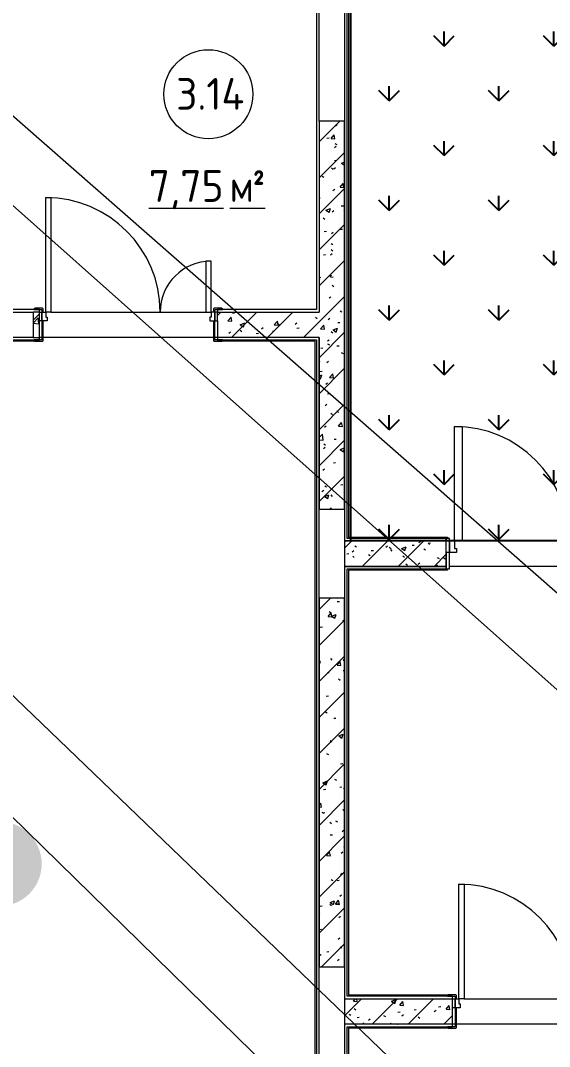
# Model space of a CAD drawing. Header units: millimetres. Extents: x -584918 to 2941280, y 3000189 to 4229862.
# Drawn here: x 202286 to 206446, y 4010467 to 4018534 of the extents above; entities that cross this region are included whole.
import ezdxf

# ---------------------------------------------------------------- set-up
doc = ezdxf.new("R2010")
doc.units = ezdxf.units.MM
doc.linetypes.add('ASVP_Невидимые', pattern=[5, 3, -2])
for name, color, linetype, lineweight in [('Двери', 7, 'Continuous', 0), ('Марки помещений', 7, 'Continuous', 0), ('Обобщенные модели', 7, 'Continuous', 0), ('Перекрытие', 7, 'Continuous', 0), ('Стены внутренние', 7, 'Continuous', 0), ('Стены несущие', 7, 'Continuous', 0), ('Стены отделка', 7, 'Continuous', 0), ('экспертиза ДУ', 1, 'Continuous', 0), ('экспертиза ДУ пояснения', 6, 'Continuous', 0), ('экспертиза условные обозначения', 1, 'Continuous', 0)]:
    doc.layers.add(name, color=color, linetype=linetype, lineweight=lineweight)
doc.styles.add('GOST Common_2', font='', dxfattribs={"height": 500})
doc.styles.add('GOST Common_3', font='', dxfattribs={"width": 0.9, "height": 500})
doc.styles.get('GOST Common_2').set_extended_font_data('GOST Common')
doc.styles.get('GOST Common_3').set_extended_font_data('GOST Common')
pattern_1 = [(45, (188753.27, 4005092.92), (-141.4214, 141.4214), [])]
pattern_2 = [(50, (188753.27, 4005092.92), (364.368, -31.8783), [38.1, -419.1]), (355, (188753.27, 4005092.9), (-70.486, 382.113), [30.48, -335.28]), (100.451, (188783.63, 4005090.26), (293.885, 350.2334), [32.38, -356.18]), (46.184, (188753.27, 4005194.5), (542.1585, -84.086), [57.15, -628.65]), (96.636, (188798.45, 4005187.5), (474.805, 494.855), [48.57, -534.27]), (351.184, (188753.27, 4005194.5), (474.81, 494.85), [45.72, -502.92]), (21, (188804.07, 4005169.12), (303.2285, -204.5305), [38.1, -419.1]), (326, (188804.07, 4005169.1), (123.604, 368.376), [30.48, -335.28]), (71.451, (188829.33, 4005152.07), (426.834, 163.843), [32.38, -356.18]), (37.5, (188753.27, 4005092.92), (6.17665, 169.11015), [16.764, -314.452, 16.764, -323.596, -336.55]), (37.5, (188753.27, 4005092.92), (6.17665, 169.11015), [-671.576, 16.764, -319.786]), (7.5, (188753.27, 4005092.92), (133.6389, 200.3615), [16.764, -177.292, 16.764, -306.832, -128.27]), (7.5, (188753.27, 4005092.92), (133.6389, 200.3615), [-517.652, 16.764, -111.506]), (327.5, (188639.98, 4005092.92), (271.1818, -11.4584), [16.764, -110.236, 16.764, -379.476, -525.78]), (327.5, (188639.98, 4005092.92), (271.1818, -11.4584), [-523.24, 16.764, -509.016]), (317.5, (188589.18, 4005092.92), (296.2585, 50.8528), [16.764, -148.336, 16.764, -246.38, -373.38]), (317.5, (188589.18, 4005092.92), (296.2585, 50.8528), [-428.244, 16.764, -356.616])]

# ---------------------------------------------------------------- blocks, each defined once
blk = doc.blocks.new('ASVP_ДверьДеревянная_2 полотна - Межкомнатная 1300х2000h_полотна_ Г Пр _1220 в свету_-7189934-АР Этаж 03')
at = {"layer": 'Двери', "lineweight": 18}
for p, q in [((-650, 1000), (-610, 1000)), ((-650, 100), (-650, 1000)), ((-610, 1000), (-610, 100)), ((650, 500), (610, 500)), ((610, 500), (610, 100)), ((650, 100), (650, 500)), ((-680, 100), (-650, 100)), ((-680, 30), (-680, 100)), ((-610, 100), (-650, 100)), ((-650, 100), (-650, 60)), ((610, 100), (650, 100)), ((680, 100), (650, 100)), ((650, 100), (650, 60)), ((680, 30), (680, 100)), ((-640, 30), (-680, 30)), ((-650, 60), (-640, 60)), ((-640, 60), (-640, 30)), ((650, 60), (640, 60)), ((640, 60), (640, 30)), ((640, 30), (680, 30))]:
    blk.add_line(p, q, dxfattribs=at)
at = {"layer": 'Двери', "linetype": 'ASVP_Невидимые', "lineweight": 18}
for p, q in [((-700, 100), (-680, 100)), ((-700, 30), (-700, 100)), ((-680, 100), (-680, 30)), ((700, 100), (680, 100)), ((680, 100), (680, 30)), ((700, 30), (700, 100)), ((-680, 30), (-700, 30)), ((680, 30), (700, 30))]:
    blk.add_line(p, q, dxfattribs=at)
at = {"layer": 'Двери'}
for centre, radius, start, end in [((-650, 100), 900, 360, 90), ((650, 100), 400, 90, 180)]:
    blk.add_arc(centre, radius, start, end, dxfattribs=at)
blk = doc.blocks.new('ASVP_НАЛИЧНИК МДФ_Двери - Наличник дверной МДФ-V12-АР Этаж 03')
at = {"layer": 'Обобщенные модели'}
for p, q in [((-680, 150), (-680, -1)), ((-670, -5), (-670, 150)), ((670, 150), (670, -5)), ((680, -1), (680, 150)), ((-681, 0), (-740, 0)), ((-740, 0), (-740, -5)), ((-681, -1), (-681, 0)), ((740, 0), (681, 0)), ((681, 0), (681, -1)), ((740, -5), (740, 0)), ((-735, -10), (-675, -10)), ((-680, -1), (-681, -1)), ((675, -10), (735, -10)), ((681, -1), (680, -1))]:
    blk.add_line(p, q, dxfattribs=at)
for centre, start, end in [((-735, -5), 180, 270), ((-675, -5), 270, 360), ((675, -5), 180, 270), ((735, -5), 270, 360)]:
    blk.add_arc(centre, 5, start, end, dxfattribs=at)
blk = doc.blocks.new('ASVP_НАЛИЧНИК МДФ_Двери - Наличник дверной МДФ-V13-АР Этаж 03')
at = {"layer": 'Обобщенные модели'}
for p, q in [((-681, 0), (-740, 0)), ((-740, 0), (-740, -5)), ((-681, -1), (-681, 0)), ((-680, 20), (-680, -1)), ((-670, -5), (-670, 20)), ((670, 20), (670, -5)), ((680, -1), (680, 20)), ((740, 0), (681, 0)), ((681, 0), (681, -1)), ((740, -5), (740, 0)), ((-735, -10), (-675, -10)), ((-680, -1), (-681, -1)), ((675, -10), (735, -10)), ((681, -1), (680, -1))]:
    blk.add_line(p, q, dxfattribs=at)
for centre, start, end in [((-735, -5), 180, 270), ((-675, -5), 270, 360), ((675, -5), 180, 270), ((735, -5), 270, 360)]:
    blk.add_arc(centre, 5, start, end, dxfattribs=at)
blk = doc.blocks.new('ASVP_ДверьПротивопожарнаяСтальная_2 полотна - EI15 1370х2000h_полотна_ Г Пр _1250 в свету_-7407274-АР Этаж 03')
at = {"layer": 'Двери', "lineweight": 18}
for p, q in [((-685, 1000), (-625, 1000)), ((-685, 100), (-685, 1000)), ((-625, 1000), (-625, 100)), ((685, 570), (625, 570)), ((625, 570), (625, 100)), ((685, 100), (685, 570)), ((-725, 100), (-685, 100)), ((-725, 10), (-725, 100)), ((-625, 100), (-685, 100)), ((-685, 100), (-685, 40)), ((625, 100), (685, 100)), ((725, 100), (685, 100)), ((685, 100), (685, 40)), ((725, 10), (725, 100)), ((-670, 10), (-725, 10)), ((-685, 40), (-670, 40)), ((-670, 40), (-670, 10)), ((685, 40), (670, 40)), ((670, 40), (670, 10)), ((670, 10), (725, 10))]:
    blk.add_line(p, q, dxfattribs=at)
at = {"layer": 'Двери', "linetype": 'ASVP_Невидимые', "lineweight": 18}
for p, q in [((-750, 100), (-725, 100)), ((-750, 10), (-750, 100)), ((-725, 100), (-725, 10)), ((750, 100), (725, 100)), ((725, 100), (725, 10)), ((750, 10), (750, 100)), ((-725, 10), (-750, 10)), ((725, 10), (750, 10))]:
    blk.add_line(p, q, dxfattribs=at)
at = {"layer": 'Двери'}
for centre, radius, start, end in [((-685, 100), 900, 360, 90), ((685, 100), 470, 90, 180)]:
    blk.add_arc(centre, radius, start, end, dxfattribs=at)
blk = doc.blocks.new('ASVP_НАЛИЧНИК МДФ_Двери - Наличник дверной МДФ-7405303-АР Этаж 03')
at = {"layer": 'Обобщенные модели'}
for p, q in [((-680, 150), (-680, -1)), ((-670, -5), (-670, 150)), ((670, 150), (670, -5)), ((680, -1), (680, 150)), ((-681, 0), (-740, 0)), ((-740, 0), (-740, -5)), ((-681, -1), (-681, 0)), ((740, 0), (681, 0)), ((681, 0), (681, -1)), ((740, -5), (740, 0)), ((-735, -10), (-675, -10)), ((-680, -1), (-681, -1)), ((675, -10), (735, -10)), ((681, -1), (680, -1))]:
    blk.add_line(p, q, dxfattribs=at)
for centre, start, end in [((-735, -5), 180, 270), ((-675, -5), 270, 360), ((675, -5), 180, 270), ((735, -5), 270, 360)]:
    blk.add_arc(centre, 5, start, end, dxfattribs=at)
blk = doc.blocks.new('ASVP_НАЛИЧНИК МДФ_Двери - Наличник дверной МДФ-7488626-АР Этаж 03')
at = {"layer": 'Обобщенные модели'}
for p, q in [((-681, 0), (-740, 0)), ((-740, 0), (-740, -5)), ((-681, -1), (-681, 0)), ((-680, 20), (-680, -1)), ((-670, -5), (-670, 20)), ((670, 20), (670, -5)), ((680, -1), (680, 20)), ((740, 0), (681, 0)), ((681, 0), (681, -1)), ((740, -5), (740, 0)), ((-735, -10), (-675, -10)), ((-680, -1), (-681, -1)), ((675, -10), (735, -10)), ((681, -1), (680, -1))]:
    blk.add_line(p, q, dxfattribs=at)
for centre, start, end in [((-735, -5), 180, 270), ((-675, -5), 270, 360), ((675, -5), 180, 270), ((735, -5), 270, 360)]:
    blk.add_arc(centre, 5, start, end, dxfattribs=at)
blk = doc.blocks.new('ASVP_ОТКОС_Оштукатуривание дверного откоса - Оштукатуривание дверного откоса-5741163-АР Этаж 03')
at = {"layer": 'Обобщенные модели'}
for p, q in [((-750, 130), (-750, 0)), ((-725, 0), (-725, 130)), ((725, 130), (725, 0)), ((750, 0), (750, 130)), ((-750, 0), (-725, 0)), ((725, 0), (750, 0))]:
    blk.add_line(p, q, dxfattribs=at)
blk = doc.blocks.new('ASVP_ОТКОС_Оштукатуривание дверного откоса - Оштукатуривание дверного откоса-5741164-АР Этаж 03')
at = {"layer": 'Обобщенные модели'}
for p, q in [((-750, 20), (-750, 0)), ((-725, 0), (-725, 20)), ((725, 20), (725, 0)), ((750, 0), (750, 20)), ((-750, 0), (-725, 0)), ((725, 0), (750, 0))]:
    blk.add_line(p, q, dxfattribs=at)
blk = doc.blocks.new('ASVP_Марка_Помещение_ДваЗначения - Номер Площадь-685795-АР Этаж 03')
at = {"layer": 'Марки помещений'}
blk.add_circle((0, 0), 3.5, dxfattribs=at)

msp = doc.modelspace()

# ---------------------------------------------------------------- hatches: boundary and pattern name
at = {"layer": 'Стены внутренние'}
h = msp.add_hatch(dxfattribs=at)
h.set_pattern_fill('FP_4', color=256, style=0, pattern_type=2)
h.set_pattern_definition(pattern_1)
h.paths.add_polyline_path([(204834.165, 4014692.249), (204834.165, 4017742.249), (204634.165, 4017742.249), (204634.165, 4014692.249)])
h = msp.add_hatch(dxfattribs=at)
h.set_pattern_fill('FP_5', color=256, style=0, pattern_type=2)
h.set_pattern_definition(pattern_2)
h.paths.add_polyline_path([(204834.165, 4014692.249), (204834.165, 4017742.249), (204634.165, 4017742.249), (204634.165, 4014692.249)])
h = msp.add_hatch(dxfattribs=at)
h.set_pattern_fill('FP_4', color=256, style=0, pattern_type=2)
h.set_pattern_definition(pattern_1)
h.paths.add_polyline_path([(202434.165, 4016042.249), (202434.165, 4016242.249), (202384.165, 4016242.249), (202384.165, 4016042.249)])
h.paths.add_polyline_path([(203834.165, 4016042.249), (204634.165, 4016042.249), (204634.165, 4016242.249), (203834.165, 4016242.249), (203834.165, 4016081.03)])
h = msp.add_hatch(dxfattribs=at)
h.set_pattern_fill('FP_5', color=256, style=0, pattern_type=2)
h.set_pattern_definition(pattern_2)
h.paths.add_polyline_path([(202434.165, 4016042.249), (202434.165, 4016242.249), (202384.165, 4016242.249), (202384.165, 4016042.249)])
h.paths.add_polyline_path([(203834.165, 4016042.249), (204634.165, 4016042.249), (204634.165, 4016242.249), (203834.165, 4016242.249), (203834.165, 4016081.03)])
h = msp.add_hatch(dxfattribs=at)
h.set_pattern_fill('FP_4', color=256, style=0, pattern_type=2)
h.set_pattern_definition(pattern_1)
h.paths.add_polyline_path([(204854.165, 4014242.249), (205634.165, 4014242.249), (205634.165, 4014442.249), (204834.165, 4014442.249), (204834.165, 4014242.249)])
h = msp.add_hatch(dxfattribs=at)
h.set_pattern_fill('FP_5', color=256, style=0, pattern_type=2)
h.set_pattern_definition(pattern_2)
h.paths.add_polyline_path([(204854.165, 4014242.249), (205634.165, 4014242.249), (205634.165, 4014442.249), (204834.165, 4014442.249), (204834.165, 4014242.249)])
h = msp.add_hatch(dxfattribs=at)
h.set_pattern_fill('FP_4', color=256, style=0, pattern_type=2)
h.set_pattern_definition(pattern_1)
h.paths.add_polyline_path([(204634.165, 4011092.249), (204834.165, 4011092.249), (204834.165, 4013992.249), (204634.165, 4013992.249), (204634.165, 4013189.844)])
h = msp.add_hatch(dxfattribs=at)
h.set_pattern_fill('FP_5', color=256, style=0, pattern_type=2)
h.set_pattern_definition(pattern_2)
h.paths.add_polyline_path([(204634.165, 4011092.249), (204834.165, 4011092.249), (204834.165, 4013992.249), (204634.165, 4013992.249), (204634.165, 4013189.844)])
h = msp.add_hatch(dxfattribs=at)
h.set_pattern_fill('FP_4', color=256, style=0, pattern_type=2)
h.set_pattern_definition(pattern_1)
h.paths.add_polyline_path([(205021.949, 4010642.249), (205684.165, 4010642.249), (205684.165, 4010842.249), (204834.165, 4010841.767), (204834.165, 4010642.249)])
h = msp.add_hatch(dxfattribs=at)
h.set_pattern_fill('FP_5', color=256, style=0, pattern_type=2)
h.set_pattern_definition(pattern_2)
h.paths.add_polyline_path([(205021.949, 4010642.249), (205684.165, 4010642.249), (205684.165, 4010842.249), (204834.165, 4010841.767), (204834.165, 4010642.249)])
at = {"layer": 'экспертиза ДУ', "lineweight": 0}
h = msp.add_hatch(color=30, dxfattribs=at)
edge = h.paths.add_edge_path()
edge.add_arc((202119.988, 4011903.207), 332.544, 0, 360)
at = {"layer": 'экспертиза условные обозначения', "lineweight": -3}
h = msp.add_hatch(dxfattribs=at)
h.set_pattern_fill('GRASS', color=3, scale=24)
h.set_pattern_definition([(90, (188374.25, 3759702.1), (-431.0523, 431.0523), [114.3, -747.8046]), (45, (188374.25, 3759702.1), (-431.0523, 431.0523), [114.3, -495.3]), (135, (188374.25, 3759702.1), (-431.0523, -431.0523), [114.3, -495.3])])
edge = h.paths.add_edge_path()
edge.add_line((197174.524, 4022187.771), (197884.699, 4023950.057))
edge.add_line((197884.699, 4023950.057), (211211.276, 4018574.255))
edge.add_line((211211.276, 4018574.255), (210502.97, 4016816.606))
edge.add_line((210502.97, 4016816.606), (209348.703, 4017281.759))
edge.add_arc((208902.24, 4016256.474), 1118.275, 66.4691573, 178.9169665)
edge.add_line((207784.165, 4016277.61), (207784.165, 4014442.249))
edge.add_line((207784.165, 4014442.249), (204884.165, 4014442.249))
edge.add_line((204884.165, 4014442.249), (204884.165, 4019075.51))
edge.add_line((204884.165, 4019075.51), (200948.703, 4020666.833))
edge.add_line((200948.703, 4020666.833), (197174.524, 4022187.771))

# ---------------------------------------------------------------- linework, layer by layer
at = {"layer": 'Перекрытие'}
for p, q in [((202524.165, 4016242.249), (203744.165, 4016242.249)), ((202454.165, 4016042.249), (202434.165, 4016042.249)), ((203804.165, 4016042.249), (202464.165, 4016042.249)), ((203834.165, 4016042.249), (203814.165, 4016042.249)), ((205759.165, 4014442.249), (207009.165, 4014442.249)), ((207109.165, 4014242.249), (205659.165, 4014242.249)), ((205774.165, 4010842.249), (206994.165, 4010842.249)), ((205704.165, 4010642.249), (205684.165, 4010642.249)), ((207054.165, 4010642.249), (205714.165, 4010642.249))]:
    msp.add_line(p, q, dxfattribs=at)
at = {"layer": 'Стены внутренние'}
for p, q in [((204864.165, 4019008.1), (204864.165, 4014472.249)), ((202394.165, 4016012.249), (200074.165, 4016012.249)), ((202394.165, 4016012.249), (202394.165, 4016017.249)), ((203874.165, 4016012.249), (203874.165, 4016017.249)), ((204604.165, 4016012.249), (203874.165, 4016012.249)), ((204604.165, 4007272.249), (204604.165, 4016012.249)), ((204864.165, 4014472.249), (205644.165, 4014472.249)), ((205644.165, 4014472.249), (205644.165, 4014462.249)), ((204864.165, 4014212.249), (204864.165, 4010872.249)), ((205644.165, 4014212.249), (204864.165, 4014212.249)), ((205644.165, 4014212.249), (205644.165, 4014222.249)), ((204864.165, 4010872.249), (205644.165, 4010872.249)), ((205644.165, 4010872.249), (205644.165, 4010867.249)), ((205644.165, 4010612.249), (204864.165, 4010612.249)), ((204864.165, 4010612.249), (204864.165, 4001872.249)), ((205644.165, 4010612.249), (205644.165, 4010617.249))]:
    msp.add_line(p, q, dxfattribs=at)
at = {"layer": 'Стены несущие'}
for p, q in [((204834.165, 4017742.249), (204634.165, 4017742.249)), ((204634.165, 4017742.249), (204634.165, 4016242.249)), ((204834.165, 4014692.249), (204834.165, 4017742.249)), ((202384.165, 4016242.249), (202384.165, 4016042.249)), ((202434.165, 4016242.249), (202384.165, 4016242.249)), ((203834.165, 4016242.249), (204634.165, 4016242.249)), ((202434.165, 4016042.249), (202434.165, 4016172.249)), ((203834.165, 4016172.249), (203834.165, 4016042.249)), ((202384.165, 4016042.249), (202434.165, 4016042.249)), ((204634.165, 4016042.249), (203834.165, 4016042.249)), ((204634.165, 4016042.249), (204634.165, 4014692.249)), ((204634.165, 4014692.249), (204834.165, 4014692.249)), ((204834.165, 4014442.249), (204834.165, 4014242.249)), ((205634.165, 4014442.249), (204834.165, 4014442.249)), ((204834.165, 4014442.249), (205634.165, 4014442.249)), ((205634.165, 4014242.249), (205634.165, 4014352.249)), ((204834.165, 4014242.249), (205634.165, 4014242.249)), ((205634.165, 4014242.249), (204854.165, 4014242.249)), ((204834.165, 4013992.249), (204634.165, 4013992.249)), ((204634.165, 4013992.249), (204634.165, 4011092.249)), ((204834.165, 4011092.249), (204834.165, 4013992.249)), ((204634.165, 4011092.249), (204834.165, 4011092.249)), ((204834.165, 4010842.249), (204834.165, 4010642.249)), ((204834.165, 4010842.249), (205684.165, 4010842.249)), ((205684.165, 4010642.249), (205684.165, 4010772.249)), ((205684.165, 4010642.249), (204834.165, 4010642.249))]:
    msp.add_line(p, q, dxfattribs=at)
at = {"layer": 'Стены отделка'}
for p, q in [((204834.165, 4018987.845), (204834.165, 4014442.249)), ((204854.165, 4014462.249), (204854.165, 4019001.348)), ((204634.165, 4017742.249), (204634.165, 4018742.249)), ((204614.165, 4018722.249), (204614.165, 4016262.249)), ((201684.165, 4016242.249), (202384.165, 4016242.249)), ((202434.165, 4016262.249), (201704.165, 4016262.249)), ((202434.165, 4016242.249), (202434.165, 4016262.249)), ((204614.165, 4016262.249), (203834.165, 4016262.249)), ((203834.165, 4016262.249), (203834.165, 4016242.249)), ((200034.165, 4016022.249), (202434.165, 4016022.249)), ((202384.165, 4016042.249), (201684.165, 4016042.249)), ((202434.165, 4016022.249), (202434.165, 4016042.249)), ((203834.165, 4016042.249), (203834.165, 4016022.249)), ((203834.165, 4016022.249), (204614.165, 4016022.249)), ((204614.165, 4016022.249), (204614.165, 4007262.249)), ((204634.165, 4007242.249), (204634.165, 4016042.249)), ((204634.165, 4016042.249), (204634.165, 4016042.249)), ((205634.165, 4014462.249), (204854.165, 4014462.249)), ((205634.165, 4014442.249), (205634.165, 4014462.249)), ((204834.165, 4014242.249), (204834.165, 4010842.249)), ((204854.165, 4014242.249), (204834.165, 4014242.249)), ((205634.165, 4014222.249), (205634.165, 4014242.249)), ((204854.165, 4010862.249), (204854.165, 4014222.249)), ((204854.165, 4014222.249), (205634.165, 4014222.249)), ((204834.165, 4010842.249), (204834.165, 4010842.249)), ((205684.165, 4010862.249), (204854.165, 4010862.249)), ((205684.165, 4010842.249), (205684.165, 4010862.249)), ((204834.165, 4010642.249), (204834.165, 4001842.249)), ((204854.165, 4010622.249), (205684.165, 4010622.249)), ((204854.165, 4001862.249), (204854.165, 4010622.249)), ((205684.165, 4010622.249), (205684.165, 4010642.249))]:
    msp.add_line(p, q, dxfattribs=at)
at = {"layer": 'экспертиза ДУ пояснения'}
for points in [[(207160.158, 4007437.336), (148498.361, 4064875.94)], [(148498.361, 4064875.94), (208108.666, 4007571.506)], [(214637.757, 4006036.567), (148498.361, 4064875.94)], [(148498.361, 4064875.94), (215582.524, 4006080.099)]]:
    msp.add_lwpolyline(points, dxfattribs=at)
at = {"layer": 'экспертиза условные обозначения', "color": 3, "lineweight": -3}
msp.add_lwpolyline([(197174.524, 4022187.771), (197884.699, 4023950.057), (211211.276, 4018574.255), (210502.97, 4016816.606), (209348.703, 4017281.759, 0.53421838), (207784.165, 4016277.61), (207784.165, 4014442.249), (204884.165, 4014442.249), (204884.165, 4019075.51), (200948.703, 4020666.833), (197174.524, 4022187.771)], format="xyb", dxfattribs=at)

# ---------------------------------------------------------------- block references
at = {"layer": 'Двери'}
for name, p in [('ASVP_ДверьДеревянная_2 полотна - Межкомнатная 1300х2000h_полотна_ Г Пр _1220 в свету_-7189934-АР Этаж 03', (203134.165, 4016142.249)), ('ASVP_ДверьПротивопожарнаяСтальная_2 полотна - EI15 1370х2000h_полотна_ Г Пр _1250 в свету_-7407274-АР Этаж 03', (206384.165, 4014342.249)), ('ASVP_ДверьДеревянная_2 полотна - Межкомнатная 1300х2000h_полотна_ Г Пр _1220 в свету_-7189934-АР Этаж 03', (206384.165, 4010742.249))]:
    msp.add_blockref(name, p, dxfattribs=at)
at = {"layer": 'Марки помещений', "xscale": 99.99999999999993, "yscale": 99.99999999999993, "zscale": 99.99999999999993}
msp.add_blockref('ASVP_Марка_Помещение_ДваЗначения - Номер Площадь-685795-АР Этаж 03', (203763.05, 4017954.901), dxfattribs=at)
at = {"layer": 'Обобщенные модели', "rotation": 180}
for name, p in [('ASVP_НАЛИЧНИК МДФ_Двери - Наличник дверной МДФ-V13-АР Этаж 03', (203134.165, 4016262.249)), ('ASVP_ОТКОС_Оштукатуривание дверного откоса - Оштукатуривание дверного откоса-5741164-АР Этаж 03', (206384.165, 4014462.249)), ('ASVP_НАЛИЧНИК МДФ_Двери - Наличник дверной МДФ-7488626-АР Этаж 03', (206384.165, 4010862.249))]:
    msp.add_blockref(name, p, dxfattribs=at)
at = {"layer": 'Обобщенные модели'}
for name, p in [('ASVP_НАЛИЧНИК МДФ_Двери - Наличник дверной МДФ-V12-АР Этаж 03', (203134.165, 4016022.249)), ('ASVP_ОТКОС_Оштукатуривание дверного откоса - Оштукатуривание дверного откоса-5741163-АР Этаж 03', (206384.165, 4014222.249)), ('ASVP_НАЛИЧНИК МДФ_Двери - Наличник дверной МДФ-7405303-АР Этаж 03', (206384.165, 4010622.249))]:
    msp.add_blockref(name, p, dxfattribs=at)

# ---------------------------------------------------------------- texts
at = {"layer": 'Марки помещений', "char_height": 250, "attachment_point": 1}
for s, insert, width, style in [('3.14', (203509.242, 4018082.626), 627.72131, 'GOST Common_2'), ('\\L7,75 ', (203294.156, 4017358.096), 772.02506, 'GOST Common_2'), ('\\L\\fGOST Common|b0|i0|c238|p34|;\\W.9;\\L²', (204109.734, 4017358.096), 165.94931, 'GOST Common_3'), ('\\L\\fGOST Common|b0|i0|c204|p34|;\\W.9;\\Lм', (203931.141, 4017358.096), 216.45562, 'GOST Common_2')]:
    msp.add_mtext(s, dxfattribs=dict(at, insert=insert, width=width, style=style))

doc.saveas('drawing.dxf')
